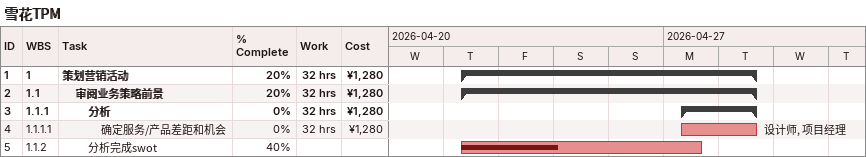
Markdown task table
雪花TPM

| ID | WBS | Task | Start | Finish | Resources | % complete | Work (h) | Cost (¥) |
|---|---|---|---|---|---|---|---|---|
| 1 | 1 | **策划营销活动** | 2026-04-23 | 2026-04-28 |  | 20 | 32 | 1280 |
| 2 | 1.1 | **审阅业务策略前景** | 2026-04-23 | 2026-04-28 |  | 20 | 32 | 1280 |
| 3 | 1.1.1 | **分析** | 2026-04-27 | 2026-04-28 |  | 0 | 32 | 1280 |
| 4 | 1.1.1.1 | 确定服务/产品差距和机会 | 2026-04-27 | 2026-04-28 | 设计师, 项目经理 | 0 | 32 | 1280 |
| 5 | 1.1.2 | 分析完成swot | 2026-04-23 | 2026-04-27 |  | 40 |  |  |
